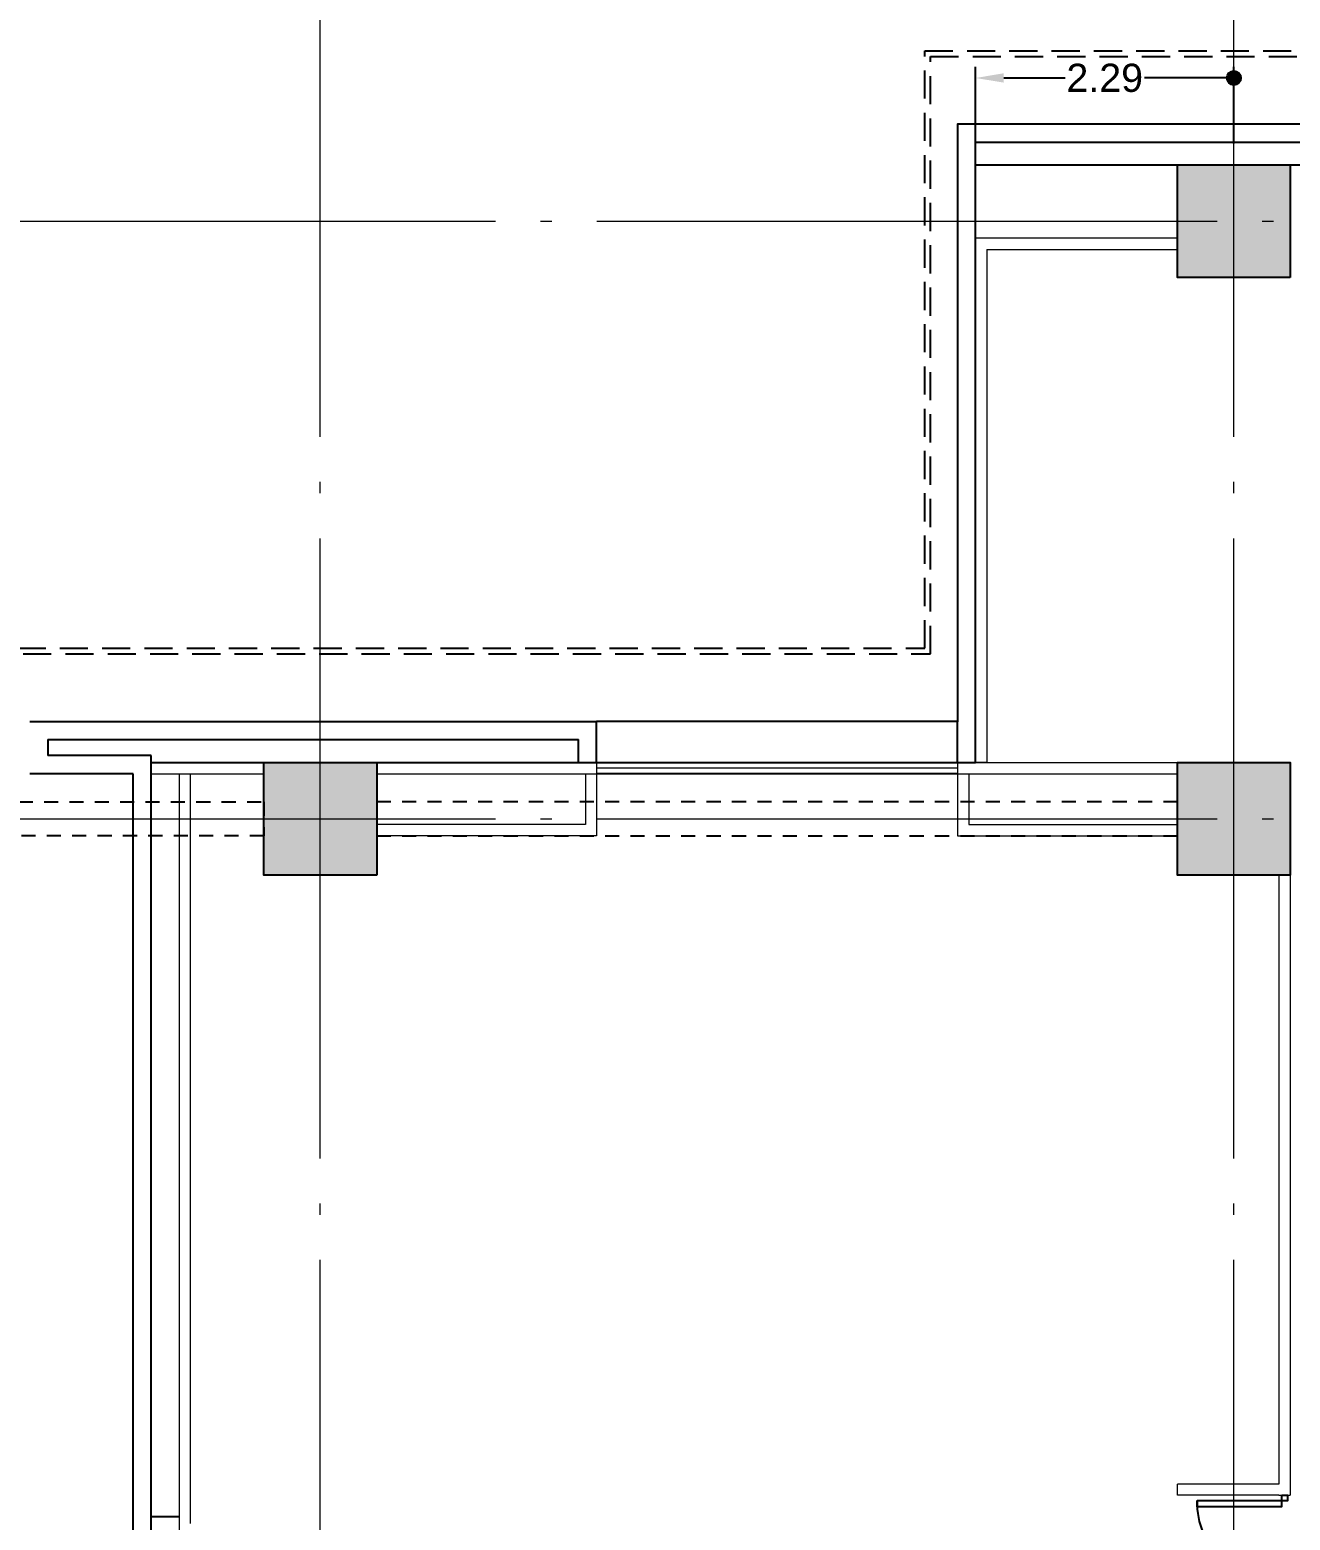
# Model space of a CAD drawing. Header units: metres. Extents: x -22 to 564, y 0 to 143.
# Drawn here: x 402.36 to 413.54, y 42.76 to 55.97 of the extents above; entities that cross this region are included whole.
import ezdxf

# ---------------------------------------------------------------- set-up
doc = ezdxf.new("R2010")
doc.units = ezdxf.units.M
for name, pattern in [('EJES630', [6.3, 5.5, -0.4, 0, -0.4]), ('XREF 4N NEURO-ONCOLOGIA$0$DASHED2', [0.375, 0.25, -0.125]), ('XREF 4N NEURO-ONCOLOGIA$0$HIDDEN2', [0.1875, 0.125, -0.0625])]:
    doc.linetypes.add(name, pattern=pattern)
for name, color, linetype in [('COTAS MIXTAS', 8, 'Continuous'), ('XREF 4N NEURO-ONCOLOGIA$0$-CG-M-WALL', 7, 'Continuous'), ('XREF 4N NEURO-ONCOLOGIA$0$CANCELES', 1, 'Continuous'), ('XREF 4N NEURO-ONCOLOGIA$0$COLUMNAS', 6, 'Continuous'), ('XREF 4N NEURO-ONCOLOGIA$0$CONTRAVENTEOS', 6, 'XREF 4N NEURO-ONCOLOGIA$0$HIDDEN2'), ('XREF 4N NEURO-ONCOLOGIA$0$LAMINA MULTIPERFORADA', 9, 'Continuous'), ('XREF 4N NEURO-ONCOLOGIA$0$MUROS BAJOS', 2, 'Continuous'), ('XREF 4N NEURO-ONCOLOGIA$0$NOVIDESA', 11, 'Continuous')]:
    doc.layers.add(name, color=color, linetype=linetype)
for name, color, linetype, lineweight in [('EJES', 11, 'EJES630', 0), ('XREF 4N NEURO-ONCOLOGIA$0$HERRERIAS', 1, 'Continuous', 18), ('XREF 4N NEURO-ONCOLOGIA$0$MUROS DE TABLAROCA', 150, 'Continuous', 13)]:
    doc.layers.add(name, color=color, linetype=linetype, lineweight=lineweight)
doc.styles.add('COTAS', font='arial.ttf')
doc.dimstyles.new('100 MIXTA', dxfattribs={"dimtxt": 0.25, "dimasz": 0.25, "dimexe": 0.1, "dimexo": 0.1, "dimgap": 0.025, "dimtad": 0, "dimtih": 1, "dimtoh": 1, "dimzin": 1, "dimdsep": 46, "dimtxsty": 'COTAS', "dimblk1": 'PUNTO COTA MIXTA', "dimsah": 1, "dimcen": 0.1, "dimclrd": 256, "dimclre": 256, "dimclrt": 7, "dimadec": 0, "dimazin": 1, "dimtfac": 1, "dimtofl": 0, "dimtmove": 2, "dimatfit": 3, "dimfxl": 1, "dimtolj": 1, "dimtzin": 1, "dimlwd": -1, "dimlwe": -1, "dimarcsym": 0})

# ---------------------------------------------------------------- blocks, each defined once
blk = doc.blocks.new('XREF 4N NEURO-ONCOLOGIA$0$C-1')
at = {"layer": 'XREF 4N NEURO-ONCOLOGIA$0$-CG-M-WALL', "true_color": 0x636466}
h = blk.add_hatch(color=251, dxfattribs=at)
h.dxf.hatch_style = 1
h.paths.add_polyline_path([(-0.5, -0.5), (-0.5, 0.5), (0.5, 0.5), (0.5, -0.5)])
blk.add_lwpolyline([(-0.5, -0.5), (-0.5, 0.5), (0.5, 0.5), (0.5, -0.5)], close=True)
blk = doc.blocks.new('XREF 4N NEURO-ONCOLOGIA')
at = {"color": 251, "true_color": 0x636466, "elevation": 0}
blk.add_lwpolyline([(2.953, 35.289), (18.953, 35.289), (18.953, 27.979), (24.253, 27.979), (24.253, -0.131), (3.003, -0.131)], close=True, dxfattribs=at)
at = {"layer": 'XREF 4N NEURO-ONCOLOGIA$0$CANCELES', "elevation": 0}
blk.add_lwpolyline([(11.653, 25.265, -0.414214), (12.403, 26.015), (12.353, 26.015), (12.353, 25.265), (12.403, 25.265), (12.403, 26.015)], format="xyb", dxfattribs=at)
blk.add_lwpolyline([(12.453, 25.265), (12.453, 25.215), (12.403, 25.215), (12.403, 25.265)], close=True, dxfattribs=at)
at = {"layer": 'XREF 4N NEURO-ONCOLOGIA$0$CONTRAVENTEOS', "color": 3, "elevation": 0}
blk.add_lwpolyline([(18.603, 41.639), (18.603, 34.289), (18.303, 34.289), (18.303, 41.639)], close=True, dxfattribs=at)
at = {"layer": 'XREF 4N NEURO-ONCOLOGIA$0$CONTRAVENTEOS', "elevation": 0}
blk.add_lwpolyline([(18.603, 26.189), (18.603, 33.289), (18.303, 33.289), (18.303, 26.189)], close=True, dxfattribs=at)
at = {"layer": 'XREF 4N NEURO-ONCOLOGIA$0$HERRERIAS'}
for p, q in [((18.903, 28.139, 0), (18.903, 31.339, 0)), ((18.953, 28.139, 0), (18.953, 31.339, 0))]:
    blk.add_line(p, q, dxfattribs=at)
at = {"layer": 'XREF 4N NEURO-ONCOLOGIA$0$LAMINA MULTIPERFORADA', "linetype": 'XREF 4N NEURO-ONCOLOGIA$0$DASHED2', "elevation": 0}
for points in [[(2.193, 54.099), (19.965, 54.099), (19.965, 28.43), (25.263, 28.43), (25.263, -1.141), (2.193, -1.141)], [(2.243, 54.049), (19.915, 54.049), (19.915, 28.38), (25.213, 28.38), (25.213, -1.091), (2.243, -1.091)]]:
    blk.add_lwpolyline(points, close=True, dxfattribs=at)
at = {"layer": 'XREF 4N NEURO-ONCOLOGIA$0$MUROS BAJOS'}
for p, q in [((18.853, 28.139, 0), (18.853, 31.339, 0)), ((19.315, 28.139, 0), (19.315, 31.339, 0))]:
    blk.add_line(p, q, dxfattribs=at)
at = {"layer": 'XREF 4N NEURO-ONCOLOGIA$0$MUROS DE TABLAROCA'}
for p, q in [((18.853, 35.289), (18.853, 34.289)), ((18.953, 34.289), (18.953, 35.289)), ((12.103, 35.039), (18.853, 35.039)), ((12.203, 34.939), (18.853, 34.939)), ((18.853, 33.289), (18.853, 31.339)), ((18.953, 33.289), (18.953, 31.339)), ((18.953, 31.339), (18.853, 31.339)), ((18.953, 28.139), (18.853, 28.139)), ((18.853, 28.139), (18.853, 26.189)), ((18.953, 28.139), (18.953, 26.189)), ((12.453, 25.289), (12.453, 26.189)), ((12.453, 26.189, 0), (12.553, 26.189)), ((12.553, 25.289), (12.553, 26.189)), ((12.453, 25.289), (12.453, 25.19)), ((17.953, 25.289), (12.553, 25.289)), ((17.953, 25.189), (12.453, 25.189))]:
    blk.add_line(p, q, dxfattribs=at)
for points in [[(18.853, 31.339), (18.303, 31.339), (18.303, 33.289)], [(18.853, 31.439), (18.403, 31.439), (18.403, 33.289)], [(18.853, 28.139), (18.303, 28.139), (18.303, 26.189)], [(18.853, 28.039), (18.403, 28.039), (18.403, 26.189)], [(23.503, 27.879), (23.503, 26.189), (23.603, 26.189), (23.603, 27.979)], [(23.503, 27.879), (23.503, 26.189), (23.603, 26.189), (23.603, 27.979)]]:
    blk.add_lwpolyline(points, dxfattribs=at)
at = {"layer": 'XREF 4N NEURO-ONCOLOGIA$0$MUROS DE TABLAROCA', "elevation": 0}
blk.add_lwpolyline([(23.503, 27.879), (18.953, 27.879), (18.953, 27.979), (23.603, 27.979)], dxfattribs=at)
at = {"layer": 'XREF 4N NEURO-ONCOLOGIA$0$NOVIDESA'}
for p, q in [((18.853, 35.449), (18.853, 36.364)), ((19.155, 36.204, 0), (19.013, 36.204, 0)), ((19.013, 35.289), (19.013, 36.204)), ((12.103, 35.449), (18.853, 35.449)), ((12.263, 35.039), (12.263, 35.289)), ((12.263, 35.289, 0), (19.013, 35.289)), ((18.955, 31.499, 0), (19.155, 31.499, 0)), ((18.955, 31.339, 0), (19.315, 31.339, 0)), ((18.955, 28.139, 0), (19.315, 28.139, 0)), ((19.315, 28.139, 0), (19.315, 28.14)), ((18.955, 27.979, 0), (19.155, 27.979, 0)), ((19.155, 27.979, 0), (19.155, 27.98))]:
    blk.add_line(p, q, dxfattribs=at)
for points in [[(19.315, 36.364), (19.315, 31.339)], [(19.155, 36.204), (19.155, 31.499)], [(24.613, 23.629), (24.613, 28.139), (19.312, 28.139)]]:
    blk.add_lwpolyline(points, dxfattribs=at)
at = {"layer": 'XREF 4N NEURO-ONCOLOGIA$0$NOVIDESA', "elevation": 0}
blk.add_lwpolyline([(19.153, 27.979), (24.453, 27.979), (24.453, 23.789)], dxfattribs=at)
at = {"layer": 'XREF 4N NEURO-ONCOLOGIA$0$COLUMNAS'}
for p in [(18.453, 33.789), (18.453, 25.689), (23.753, 25.689)]:
    blk.add_blockref('XREF 4N NEURO-ONCOLOGIA$0$C-1', p, dxfattribs=at)
blk = doc.blocks.new('PUNTO COTA MIXTA')
h = blk.add_hatch(color=256)
edge = h.paths.add_edge_path()
edge.add_arc((0, 0), 0.251, 0, 360)
at = {"color": 0, "linetype": 'ByBlock', "lineweight": -2}
blk.add_line((0, 0), (-1.01, 0), dxfattribs=at)
blk.add_circle((0, 0), 0.251)
blk = doc.blocks.new('*D143')
at = {"layer": 'COTAS MIXTAS', "transparency": 16777216}
for p, q in [((410.749, 54.965), (410.749, 55.646)), ((410.999, 55.546), (411.542, 55.546)), ((412.789, 55.546), (412.246, 55.546)), ((413.039, 54.965), (413.039, 55.646))]:
    blk.add_line(p, q, dxfattribs=at)
blk.add_solid([(410.999, 55.588), (410.999, 55.505), (410.749, 55.546)], dxfattribs=at)
at = {"layer": 'COTAS MIXTAS', "transparency": 16777216, "xscale": 0.25, "yscale": 0.25, "zscale": 0.25}
blk.add_blockref('PUNTO COTA MIXTA', (413.039, 55.546), dxfattribs=at)
at = {"layer": 'COTAS MIXTAS', "color": 7, "transparency": 16777216, "insert": (411.894, 55.546), "char_height": 0.25, "attachment_point": 5, "style": 'COTAS'}
blk.add_mtext('\\A1;2.29', dxfattribs=at)

msp = doc.modelspace()

# ---------------------------------------------------------------- block references
at = {"rotation": 90}
msp.add_blockref('XREF 4N NEURO-ONCOLOGIA', (438.728, 30.523, 0), dxfattribs=at)

# ---------------------------------------------------------------- next in the draw order: linework, layer by layer
at = {"layer": 'EJES'}
for p, q in [((404.938, 33.163), (404.938, 58.548)), ((413.038, 33.163), (413.038, 58.548)), ((381.791, 54.275), (438.568, 54.275)), ((381.791, 48.975), (438.568, 48.975))]:
    msp.add_line(p, q, dxfattribs=at)

# ---------------------------------------------------------------- next in the draw order: dimensions: what is measured, and where the dimension line sits
at = {"layer": 'COTAS MIXTAS'}
dim = msp.add_linear_dim(base=(410.749, 55.546, 0), p1=(413.039, 54.865, 0), p2=(410.749, 54.865, 0), dimstyle='100 MIXTA', dxfattribs=at)
dim.commit()
dim.dimension.update_dxf_attribs({"geometry": '*D143', "text_midpoint": (411.894, 55.546, 0)})

doc.saveas('drawing.dxf')
